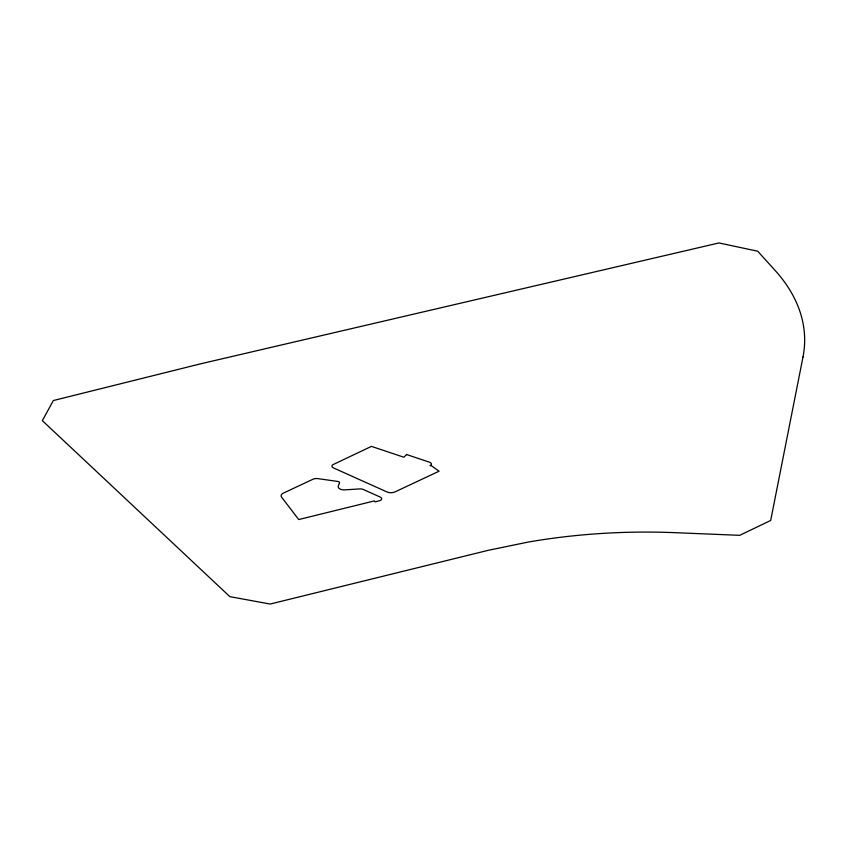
<?xml version="1.0" encoding="UTF-8"?>
<svg xmlns="http://www.w3.org/2000/svg" width="847" height="847" viewBox="0 0 847 847"><rect width="100%" height="100%" fill="white"/><g stroke="black" fill="none" stroke-linecap="round" stroke-linejoin="round"><path stroke-width="1.27" d="M802.977 357.074L770.685 520.471L739.675 535.336L675.112 532.678A409.397 236.366 0 0 0 528.242 542.059L488.465 550.264L270.14 604.049L229.844 596.637L42.35 420.652L53.35 400.536L200.591 363.829L718.912 242.951L757.716 251.21L775.09 270.426A260.537 150.417 0 0 1 802.977 357.074M339.499 483.023L338.292 485.829A5.675 3.282 0 0 0 344.411 489.873L359.848 488.92A4.838 2.795 0 0 1 363.342 489.492L380.271 497.104A3.727 2.149 0 0 1 379.445 500.778L375.083 501.858L374.385 500.916L298.726 519.55L281.585 497.168A5.95 3.441 0 0 1 283.3 493.155L312.818 479.307A5.95 3.441 0 0 1 318.006 478.629L337.868 481.467A2.234 1.292 0 0 1 339.499 483.023M406.592 454.532L403.881 457.232L371.452 446.38L333.305 464.495A3.748 2.16 0 0 0 333.665 467.999L386.931 491.927A6.511 3.759 0 0 0 395.041 491.885L439.074 471.207L430.858 465.374L430.054 465.755A3.727 2.149 0 0 0 429.577 462.229L406.592 454.532"/></g></svg>
